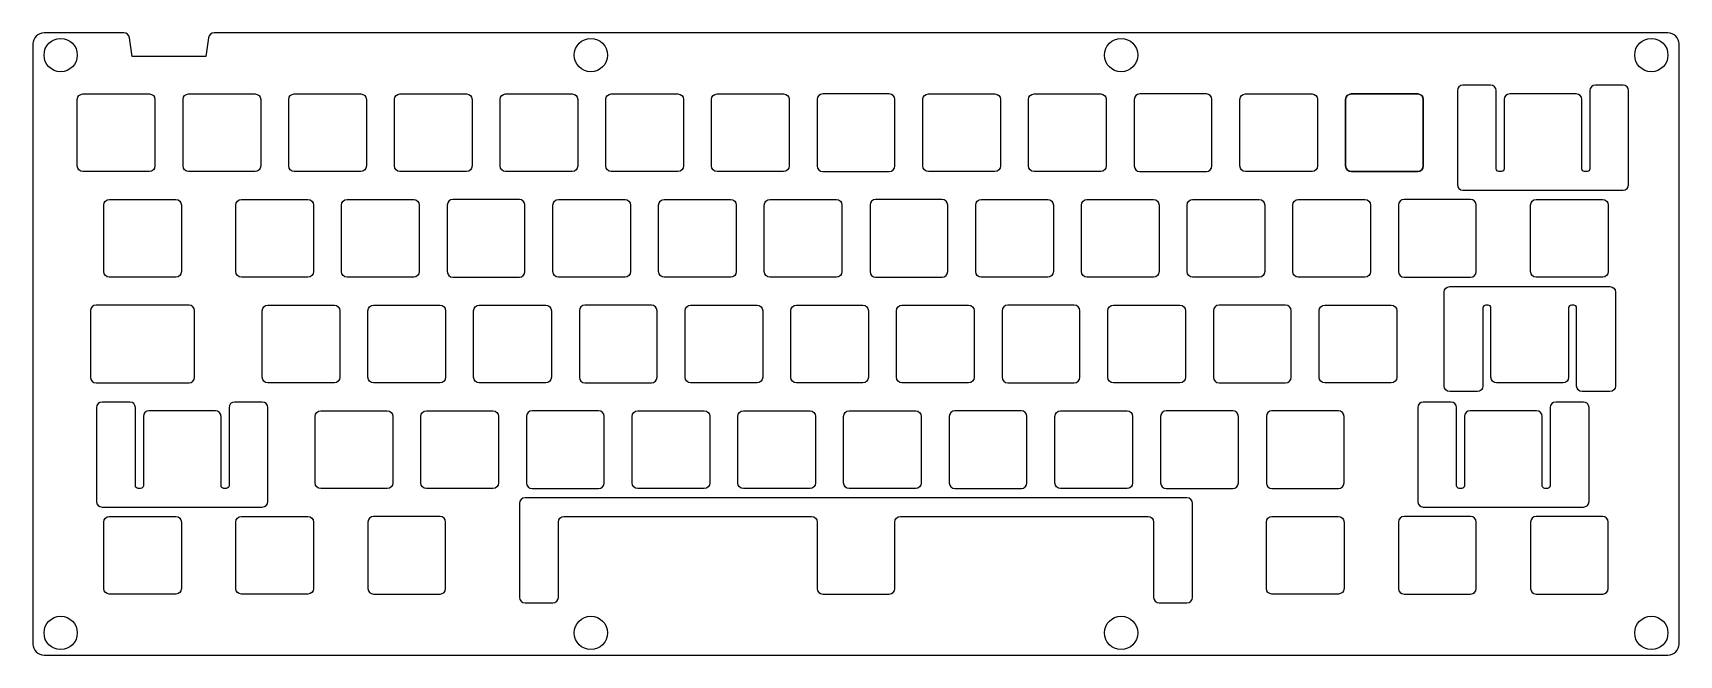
# Model space of a CAD drawing. Header units: millimetres. Extents: x -345 to -49, y 131 to 243.
import ezdxf

# ---------------------------------------------------------------- set-up
doc = ezdxf.new("R2010")
doc.units = ezdxf.units.MM
doc.layers.get('0').update_dxf_attribs({"linetype": 'CONTINUOUS'})

msp = doc.modelspace()

# ---------------------------------------------------------------- linework, layer by layer
for p, q in [((-108.875, 231.475), (-108.875, 219.475)), ((-95.875, 232.475), (-107.875, 232.475)), ((-94.875, 219.475), (-94.875, 231.475)), ((-107.875, 218.475), (-95.875, 218.475))]:
    msp.add_line(p, q)
for points in [[(-313.82602, 242.6159), (-314.30506, 239.25), (-327.59494, 239.25), (-328.07398, 242.6159, 0.373387433), (-329.064, 243.475), (-343.475, 243.475, 0.414213562), (-345.475, 241.475), (-345.475, 133.275, 0.414213562), (-343.475, 131.275), (-50.775, 131.275, 0.414213562), (-48.775, 133.275), (-48.775, 241.475, 0.414213562), (-50.775, 243.475), (-312.836, 243.475, 0.373387433)], [(-337.475, 219.475), (-337.475, 231.475, -0.414213562), (-336.475, 232.475), (-324.475, 232.475, -0.414213562), (-323.475, 231.475), (-323.475, 219.475, -0.414213562), (-324.475, 218.475), (-336.475, 218.475, -0.414213562)], [(-304.425, 219.475, -0.414213562), (-305.425, 218.475), (-317.425, 218.475, -0.414213562), (-318.425, 219.475), (-318.425, 231.475, -0.414213562), (-317.425, 232.475), (-305.425, 232.475, -0.414213562), (-304.425, 231.475)], [(-298.375, 218.475, -0.414213562), (-299.375, 219.475), (-299.375, 231.475, -0.414213562), (-298.375, 232.475), (-286.375, 232.475, -0.414213562), (-285.375, 231.475), (-285.375, 219.475, -0.414213562), (-286.375, 218.475)], [(-280.325, 219.475), (-280.325, 231.475, -0.414213562), (-279.325, 232.475), (-267.325, 232.475, -0.414213562), (-266.325, 231.475), (-266.325, 219.475, -0.414213562), (-267.325, 218.475), (-279.325, 218.475, -0.414213562)], [(-248.275, 218.475), (-260.275, 218.475, -0.414213562), (-261.275, 219.475), (-261.275, 231.475, -0.414213562), (-260.275, 232.475), (-248.275, 232.475, -0.414213562), (-247.275, 231.475), (-247.275, 219.475, -0.414213562)], [(-228.225, 219.475, -0.414213562), (-229.225, 218.475), (-241.225, 218.475, -0.414213562), (-242.225, 219.475), (-242.225, 231.475, -0.414213562), (-241.225, 232.475), (-229.225, 232.475, -0.414213562), (-228.225, 231.475)], [(-222.175, 232.475), (-210.175, 232.475, -0.414213562), (-209.175, 231.475), (-209.175, 219.475, -0.414213562), (-210.175, 218.475), (-222.175, 218.475, -0.414213562), (-223.175, 219.475), (-223.175, 231.475, -0.414213562)], [(-204.125, 219.475, 0.414213562), (-203.125, 218.475), (-191.125, 218.475, 0.414213562), (-190.125, 219.475), (-190.125, 231.475, 0.414213562), (-191.125, 232.475), (-203.125, 232.475, 0.414213562), (-204.125, 231.475)], [(-184.075, 232.475), (-172.075, 232.475, -0.414213562), (-171.075, 231.475), (-171.075, 219.475, -0.414213562), (-172.075, 218.475), (-184.075, 218.475, -0.414213562), (-185.075, 219.475), (-185.075, 231.475, -0.414213562)], [(-152.025, 219.475, -0.414213562), (-153.025, 218.475), (-165.025, 218.475, -0.414213562), (-166.025, 219.475), (-166.025, 231.475, -0.414213562), (-165.025, 232.475), (-153.025, 232.475, -0.414213562), (-152.025, 231.475)], [(-145.975, 218.475), (-133.975, 218.475, 0.414213562), (-132.975, 219.475), (-132.975, 231.475, 0.414213562), (-133.975, 232.475), (-145.975, 232.475, 0.414213562), (-146.975, 231.475), (-146.975, 219.475, 0.414213562)], [(-127.925, 231.475, -0.414213562), (-126.925, 232.475), (-114.925, 232.475, -0.414213562), (-113.925, 231.475), (-113.925, 219.475, -0.414213562), (-114.925, 218.475), (-126.925, 218.475, -0.414213562), (-127.925, 219.475)], [(-95.875, 232.475, -0.414213562), (-94.875, 231.475), (-94.875, 219.475, -0.414213562), (-95.875, 218.475), (-107.875, 218.475, -0.414213562), (-108.875, 219.475), (-108.875, 231.475, -0.414213562), (-107.875, 232.475)], [(-73.3, 215.12), (-58.862, 215.12, 0.414213562), (-57.862, 216.12), (-57.862, 233.06, 0.414213562), (-58.862, 234.06), (-63.862, 234.06, 0.414213562), (-64.862, 233.06), (-64.862, 218.975, -0.414213562), (-65.362, 218.475), (-65.8, 218.475, -0.414213562), (-66.3, 218.975), (-66.3, 231.475, 0.414213562), (-67.3, 232.475), (-79.3, 232.475, 0.414213562), (-80.3, 231.475), (-80.3, 218.975, -0.414213562), (-80.8, 218.475), (-81.238, 218.475, -0.414213562), (-81.738, 218.975), (-81.738, 233.06, 0.414213562), (-82.738, 234.06), (-87.738, 234.06, 0.414213562), (-88.738, 233.06), (-88.738, 216.12, 0.414213562), (-87.738, 215.12)], [(-332.7125, 200.425), (-332.7125, 212.425, -0.414213562), (-331.7125, 213.425), (-319.7125, 213.425, -0.414213562), (-318.7125, 212.425), (-318.7125, 200.425, -0.414213562), (-319.7125, 199.425), (-331.7125, 199.425, -0.414213562)], [(-307.9, 213.425), (-295.9, 213.425, -0.414213562), (-294.9, 212.425), (-294.9, 200.425, -0.414213562), (-295.9, 199.425), (-307.9, 199.425, -0.414213562), (-308.9, 200.425), (-308.9, 212.425, -0.414213562)], [(-289.85, 200.425), (-289.85, 212.425, -0.414213562), (-288.85, 213.425), (-276.85, 213.425, -0.414213562), (-275.85, 212.425), (-275.85, 200.425, -0.414213562), (-276.85, 199.425), (-288.85, 199.425, -0.414213562)], [(-270.8, 200.425, 0.414213562), (-269.8, 199.425), (-257.8, 199.425, 0.414213562), (-256.8, 200.425), (-256.8, 212.425, 0.414213562), (-257.8, 213.425), (-269.8, 213.425, 0.414213562), (-270.8, 212.425)], [(-251.75, 212.425, -0.414213562), (-250.75, 213.425), (-238.75, 213.425, -0.414213562), (-237.75, 212.425), (-237.75, 200.425, -0.414213562), (-238.75, 199.425), (-250.75, 199.425, -0.414213562), (-251.75, 200.425)], [(-218.7, 212.425), (-218.7, 200.425, -0.414213562), (-219.7, 199.425), (-231.7, 199.425, -0.414213562), (-232.7, 200.425), (-232.7, 212.425, -0.414213562), (-231.7, 213.425), (-219.7, 213.425, -0.414213562)], [(-199.65, 212.425), (-199.65, 200.425, -0.414213562), (-200.65, 199.425), (-212.65, 199.425, -0.414213562), (-213.65, 200.425), (-213.65, 212.425, -0.414213562), (-212.65, 213.425), (-200.65, 213.425, -0.414213562)], [(-181.6, 199.425, 0.414213562), (-180.6, 200.425), (-180.6, 212.425, 0.414213562), (-181.6, 213.425), (-193.6, 213.425, 0.414213562), (-194.6, 212.425), (-194.6, 200.425, 0.414213562), (-193.6, 199.425)], [(-174.55, 199.425, -0.414213562), (-175.55, 200.425), (-175.55, 212.425, -0.414213562), (-174.55, 213.425), (-162.55, 213.425, -0.414213562), (-161.55, 212.425), (-161.55, 200.425, -0.414213562), (-162.55, 199.425)], [(-156.5, 200.425), (-156.5, 212.425, -0.414213562), (-155.5, 213.425), (-143.5, 213.425, -0.414213562), (-142.5, 212.425), (-142.5, 200.425, -0.414213562), (-143.5, 199.425), (-155.5, 199.425, -0.414213562)], [(-136.45, 213.425), (-124.45, 213.425, -0.414213562), (-123.45, 212.425), (-123.45, 200.425, -0.414213562), (-124.45, 199.425), (-136.45, 199.425, -0.414213562), (-137.45, 200.425), (-137.45, 212.425, -0.414213562)], [(-118.4, 200.425), (-118.4, 212.425, -0.414213562), (-117.4, 213.425), (-105.4, 213.425, -0.414213562), (-104.4, 212.425), (-104.4, 200.425, -0.414213562), (-105.4, 199.425), (-117.4, 199.425, -0.414213562)], [(-85.35, 212.425, 0.414213562), (-86.35, 213.425), (-98.35, 213.425, 0.414213562), (-99.35, 212.425), (-99.35, 200.425, 0.414213562), (-98.35, 199.425), (-86.35, 199.425, 0.414213562), (-85.35, 200.425)], [(-75.5375, 200.425), (-75.5375, 212.425, -0.414213562), (-74.5375, 213.425), (-62.5375, 213.425, -0.414213562), (-61.5375, 212.425), (-61.5375, 200.425, -0.414213562), (-62.5375, 199.425), (-74.5375, 199.425, -0.414213562)], [(-61.24325, 197.73, -0.414213562), (-60.24325, 196.73), (-60.24325, 179.79, -0.414213562), (-61.24325, 178.79), (-66.24325, 178.79, -0.414213562), (-67.24325, 179.79), (-67.24325, 193.875, 0.414213562), (-67.74325, 194.375), (-68.18125, 194.375, 0.414213562), (-68.68125, 193.875), (-68.68125, 181.375, -0.414213562), (-69.68125, 180.375), (-81.68125, 180.375, -0.414213562), (-82.68125, 181.375), (-82.68125, 193.875, 0.414213562), (-83.18125, 194.375), (-83.61925, 194.375, 0.414213562), (-84.11925, 193.875), (-84.11925, 179.79, -0.414213562), (-85.11925, 178.79), (-90.11925, 178.79, -0.414213562), (-91.11925, 179.79), (-91.11925, 196.73, -0.414213562), (-90.11925, 197.73)], [(-317.33125, 180.375, 0.414213562), (-316.33125, 181.375), (-316.33125, 193.375, 0.414213562), (-317.33125, 194.375), (-334.09375, 194.375, 0.414213562), (-335.09375, 193.375), (-335.09375, 181.375, 0.414213562), (-334.09375, 180.375)], [(-303.1375, 194.375), (-291.1375, 194.375, -0.414213562), (-290.1375, 193.375), (-290.1375, 181.375, -0.414213562), (-291.1375, 180.375), (-303.1375, 180.375, -0.414213562), (-304.1375, 181.375), (-304.1375, 193.375, -0.414213562)], [(-272.0875, 180.375), (-284.0875, 180.375, -0.414213562), (-285.0875, 181.375), (-285.0875, 193.375, -0.414213562), (-284.0875, 194.375), (-272.0875, 194.375, -0.414213562), (-271.0875, 193.375), (-271.0875, 181.375, -0.414213562)], [(-266.0375, 181.375), (-266.0375, 193.375, -0.414213562), (-265.0375, 194.375), (-253.0375, 194.375, -0.414213562), (-252.0375, 193.375), (-252.0375, 181.375, -0.414213562), (-253.0375, 180.375), (-265.0375, 180.375, -0.414213562)], [(-246.9875, 193.375), (-246.9875, 181.375, 0.414213562), (-245.9875, 180.375), (-233.9875, 180.375, 0.414213562), (-232.9875, 181.375), (-232.9875, 193.375, 0.414213562), (-233.9875, 194.375), (-245.9875, 194.375, 0.414213562)], [(-226.9375, 194.375), (-214.9375, 194.375, -0.414213562), (-213.9375, 193.375), (-213.9375, 181.375, -0.414213562), (-214.9375, 180.375), (-226.9375, 180.375, -0.414213562), (-227.9375, 181.375), (-227.9375, 193.375, -0.414213562)], [(-195.8875, 194.375, -0.414213562), (-194.8875, 193.375), (-194.8875, 181.375, -0.414213562), (-195.8875, 180.375), (-207.8875, 180.375, -0.414213562), (-208.8875, 181.375), (-208.8875, 193.375, -0.414213562), (-207.8875, 194.375)], [(-188.8375, 194.375), (-176.8375, 194.375, -0.414213562), (-175.8375, 193.375), (-175.8375, 181.375, -0.414213562), (-176.8375, 180.375), (-188.8375, 180.375, -0.414213562), (-189.8375, 181.375), (-189.8375, 193.375, -0.414213562)], [(-156.7875, 181.375), (-156.7875, 193.375, 0.414213562), (-157.7875, 194.375), (-169.7875, 194.375, 0.414213562), (-170.7875, 193.375), (-170.7875, 181.375, 0.414213562), (-169.7875, 180.375), (-157.7875, 180.375, 0.414213562)], [(-138.7375, 180.375), (-150.7375, 180.375, -0.414213562), (-151.7375, 181.375), (-151.7375, 193.375, -0.414213562), (-150.7375, 194.375), (-138.7375, 194.375, -0.414213562), (-137.7375, 193.375), (-137.7375, 181.375, -0.414213562)], [(-131.6875, 180.375), (-119.6875, 180.375, 0.414213562), (-118.6875, 181.375), (-118.6875, 193.375, 0.414213562), (-119.6875, 194.375), (-131.6875, 194.375, 0.414213562), (-132.6875, 193.375), (-132.6875, 181.375, 0.414213562)], [(-112.6375, 194.375), (-100.6375, 194.375, -0.414213562), (-99.6375, 193.375), (-99.6375, 181.375, -0.414213562), (-100.6375, 180.375), (-112.6375, 180.375, -0.414213562), (-113.6375, 181.375), (-113.6375, 193.375, -0.414213562)], [(-311.56875, 161.825), (-311.56875, 174.325, 0.414213562), (-312.56875, 175.325), (-324.56875, 175.325, 0.414213562), (-325.56875, 174.325), (-325.56875, 161.825, -0.414213562), (-326.06875, 161.325), (-326.50675, 161.325, -0.414213562), (-327.00675, 161.825), (-327.00675, 175.91, 0.414213562), (-328.00675, 176.91), (-333.00675, 176.91, 0.414213562), (-334.00675, 175.91), (-334.00675, 158.97, 0.414213562), (-333.00675, 157.97), (-318.56875, 157.97), (-304.13075, 157.97, 0.414213562), (-303.13075, 158.97), (-303.13075, 175.91, 0.414213562), (-304.13075, 176.91), (-309.13075, 176.91, 0.414213562), (-310.13075, 175.91), (-310.13075, 161.825, -0.414213562), (-310.63075, 161.325), (-311.06875, 161.325, -0.414213562)], [(-281.6125, 161.325), (-293.6125, 161.325, -0.414213562), (-294.6125, 162.325), (-294.6125, 174.325, -0.414213562), (-293.6125, 175.325), (-281.6125, 175.325, -0.414213562), (-280.6125, 174.325), (-280.6125, 162.325, -0.414213562)], [(-274.5625, 161.325, -0.414213562), (-275.5625, 162.325), (-275.5625, 174.325, -0.414213562), (-274.5625, 175.325), (-262.5625, 175.325, -0.414213562), (-261.5625, 174.325), (-261.5625, 162.325, -0.414213562), (-262.5625, 161.325)], [(-255.5125, 161.325), (-243.5125, 161.325, 0.414213562), (-242.5125, 162.325), (-242.5125, 174.325, 0.414213562), (-243.5125, 175.325), (-255.5125, 175.325, 0.414213562), (-256.5125, 174.325), (-256.5125, 162.325, 0.414213562)], [(-223.4625, 162.325, -0.414213562), (-224.4625, 161.325), (-236.4625, 161.325, -0.414213562), (-237.4625, 162.325), (-237.4625, 174.325, -0.414213562), (-236.4625, 175.325), (-224.4625, 175.325, -0.414213562), (-223.4625, 174.325)], [(-204.4125, 174.325), (-204.4125, 162.325, -0.414213562), (-205.4125, 161.325), (-217.4125, 161.325, -0.414213562), (-218.4125, 162.325), (-218.4125, 174.325, -0.414213562), (-217.4125, 175.325), (-205.4125, 175.325, -0.414213562)], [(-198.3625, 161.325, -0.414213562), (-199.3625, 162.325), (-199.3625, 174.325, -0.414213562), (-198.3625, 175.325), (-186.3625, 175.325, -0.414213562), (-185.3625, 174.325), (-185.3625, 162.325, -0.414213562), (-186.3625, 161.325)], [(-179.3125, 175.325, 0.414213562), (-180.3125, 174.325), (-180.3125, 162.325, 0.414213562), (-179.3125, 161.325), (-167.3125, 161.325, 0.414213562), (-166.3125, 162.325), (-166.3125, 174.325, 0.414213562), (-167.3125, 175.325)], [(-147.2625, 174.325), (-147.2625, 162.325, -0.414213562), (-148.2625, 161.325), (-160.2625, 161.325, -0.414213562), (-161.2625, 162.325), (-161.2625, 174.325, -0.414213562), (-160.2625, 175.325), (-148.2625, 175.325, -0.414213562)], [(-141.2125, 175.325, 0.414213562), (-142.2125, 174.325), (-142.2125, 162.325, 0.414213562), (-141.2125, 161.325), (-129.2125, 161.325, 0.414213562), (-128.2125, 162.325), (-128.2125, 174.325, 0.414213562), (-129.2125, 175.325)], [(-122.1625, 161.325), (-110.1625, 161.325, 0.414213562), (-109.1625, 162.325), (-109.1625, 174.325, 0.414213562), (-110.1625, 175.325), (-122.1625, 175.325, 0.414213562), (-123.1625, 174.325), (-123.1625, 162.325, 0.414213562)], [(-87.44375, 174.325), (-87.44375, 161.825, -0.414213562), (-87.94375, 161.325), (-88.38175, 161.325, -0.414213562), (-88.88175, 161.825), (-88.88175, 175.91, 0.414213562), (-89.88175, 176.91), (-94.88175, 176.91, 0.414213562), (-95.88175, 175.91), (-95.88175, 158.97, 0.414213562), (-94.88175, 157.97), (-80.44375, 157.97), (-66.00575, 157.97, 0.414213562), (-65.00575, 158.97), (-65.00575, 175.91, 0.414213562), (-66.00575, 176.91), (-71.00575, 176.91, 0.414213562), (-72.00575, 175.91), (-72.00575, 161.825, -0.414213562), (-72.50575, 161.325), (-72.94375, 161.325, -0.414213562), (-73.44375, 161.825), (-73.44375, 174.325, 0.414213562), (-74.44375, 175.325), (-86.44375, 175.325, 0.414213562)], [(-137.48125, 159.63), (-256.775, 159.63, 0.414213562), (-257.775, 158.63), (-257.775, 141.69, 0.414213562), (-256.775, 140.69), (-251.775, 140.69, 0.414213562), (-250.775, 141.69), (-250.775, 155.275, -0.414213562), (-249.775, 156.275), (-205.125, 156.275, -0.414213562), (-204.125, 155.275), (-204.125, 143.275, 0.414213562), (-203.125, 142.275), (-191.125, 142.275, 0.414213562), (-190.125, 143.275), (-190.125, 155.275, -0.414213562), (-189.125, 156.275), (-144.48125, 156.275, -0.414213562), (-143.48125, 155.275), (-143.48125, 141.69, 0.414213562), (-142.48125, 140.69), (-137.48125, 140.69, 0.414213562), (-136.48125, 141.69), (-136.48125, 158.63, 0.414213562)], [(-332.7125, 155.275, -0.414213562), (-331.7125, 156.275), (-319.7125, 156.275, -0.414213562), (-318.7125, 155.275), (-318.7125, 143.275, -0.414213562), (-319.7125, 142.275), (-331.7125, 142.275, -0.414213562), (-332.7125, 143.275)], [(-307.9, 156.275), (-295.9, 156.275, -0.414213562), (-294.9, 155.275), (-294.9, 143.275, -0.414213562), (-295.9, 142.275), (-307.9, 142.275, -0.414213562), (-308.9, 143.275), (-308.9, 155.275, -0.414213562)], [(-271.0875, 143.275), (-271.0875, 155.275, 0.414213562), (-272.0875, 156.275), (-284.0875, 156.275, 0.414213562), (-285.0875, 155.275), (-285.0875, 143.275, 0.414213562), (-284.0875, 142.275), (-272.0875, 142.275, 0.414213562)], [(-122.1625, 142.275, -0.414213562), (-123.1625, 143.275), (-123.1625, 155.275, -0.414213562), (-122.1625, 156.275), (-110.1625, 156.275, -0.414213562), (-109.1625, 155.275), (-109.1625, 143.275, -0.414213562), (-110.1625, 142.275)], [(-85.35, 155.275, 0.414213562), (-86.35, 156.275), (-98.35, 156.275, 0.414213562), (-99.35, 155.275), (-99.35, 143.275, 0.414213562), (-98.35, 142.275), (-86.35, 142.275, 0.414213562), (-85.35, 143.275)], [(-75.5375, 155.275), (-75.5375, 143.275, 0.414213562), (-74.5375, 142.275), (-62.5375, 142.275, 0.414213562), (-61.5375, 143.275), (-61.5375, 155.275, 0.414213562), (-62.5375, 156.275), (-74.5375, 156.275, 0.414213562)]]:
    msp.add_lwpolyline(points, format="xyb", close=True)
for centre in [(-340.475, 239.475), (-244.90833, 239.475), (-149.34167, 239.475), (-53.775, 239.475), (-340.475, 135.275), (-244.90833, 135.275), (-149.34167, 135.275), (-53.775, 135.275)]:
    msp.add_circle(centre, 3)
for centre, start, end in [((-107.875, 231.475), 90, 180), ((-95.875, 231.475), 0, 90), ((-107.875, 219.475), 180, 270), ((-95.875, 219.475), -90, 0)]:
    msp.add_arc(centre, 1, start, end)

doc.saveas('drawing.dxf')
